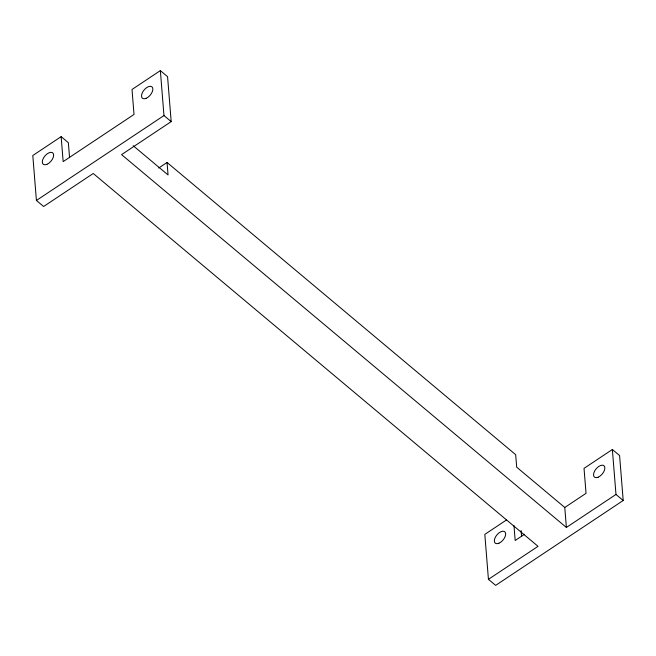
<?xml version="1.0" encoding="UTF-8"?>
<svg xmlns="http://www.w3.org/2000/svg" width="656" height="656" viewBox="0 0 656 656"><rect width="100%" height="100%" fill="white"/><g stroke="black" fill="none" stroke-linecap="round" stroke-linejoin="round"><path stroke-width="0.98" d="M69.561 157.67L68.355 142.688L61.147 136.645L32.8 155.505L36.416 200.457L43.632 206.501L93.234 173.487L538.035 546.325L488.433 579.338L495.649 585.382L623.2 500.495L619.584 455.543L612.368 449.499L584.029 468.359L586.038 493.337L564.775 507.482L566.382 527.457L615.984 494.444L612.368 449.499M566.382 527.457L121.581 154.627L171.183 121.614L167.567 76.662L160.351 70.618L132.012 89.478L134.021 114.456L63.156 161.614L61.147 136.645M36.416 200.457L163.967 115.563L160.351 70.618M158.719 168.018L167.05 162.467L515.682 454.69L516.69 467.179L564.775 507.482M506.489 519.962L484.817 534.386L488.433 579.338M524.521 534.271L515.173 540.495L513.968 525.513M163.967 115.563L171.183 121.614M615.984 494.444L623.2 500.495M133.16 145.698L168.059 174.955L167.05 162.467M521.102 530.556L521.577 536.551M498.913 543.242A7.446 4.01 -50 0 0 505.366 532.508A7.446 4.01 -50 0 0 495.698 536.575A7.446 4.01 -50 0 0 498.913 543.242M598.124 477.215A7.446 4.01 -50 0 0 604.578 466.482A7.446 4.01 -50 0 0 594.91 470.549A7.446 4.01 -50 0 0 598.124 477.215M146.108 98.334A7.446 4.01 -50 0 0 152.561 87.601A7.446 4.01 -50 0 0 142.893 91.668A7.446 4.01 -50 0 0 146.108 98.334M46.896 164.361A7.446 4.01 -50 0 0 53.349 153.627A7.446 4.01 -50 0 0 43.681 157.694A7.446 4.01 -50 0 0 46.896 164.361"/></g></svg>
